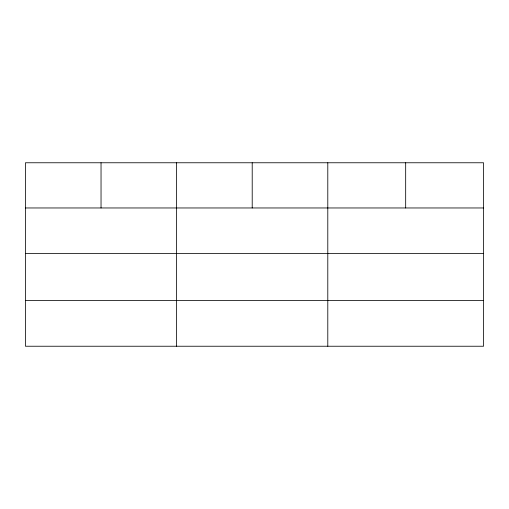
<?xml version="1.0" encoding="UTF-8"?>
<svg xmlns="http://www.w3.org/2000/svg" width="509" height="509" viewBox="0 0 509 509"><rect width="100%" height="100%" fill="white"/><g stroke="black" fill="none" stroke-linecap="round" stroke-linejoin="round"><path stroke-width="0.76" d="M483.55 253.597L483.55 162.765L25.45 162.765L25.45 346.235L483.55 346.235L483.55 253.597L25.45 253.597M25.45 207.965L483.55 207.965M25.45 300.603L483.55 300.603M405.673 162.765L405.673 207.965M327.796 162.765L327.796 346.235M252.209 162.765L252.209 207.965M176.623 162.765L176.623 346.235M101.037 162.765L101.037 207.965"/></g></svg>
